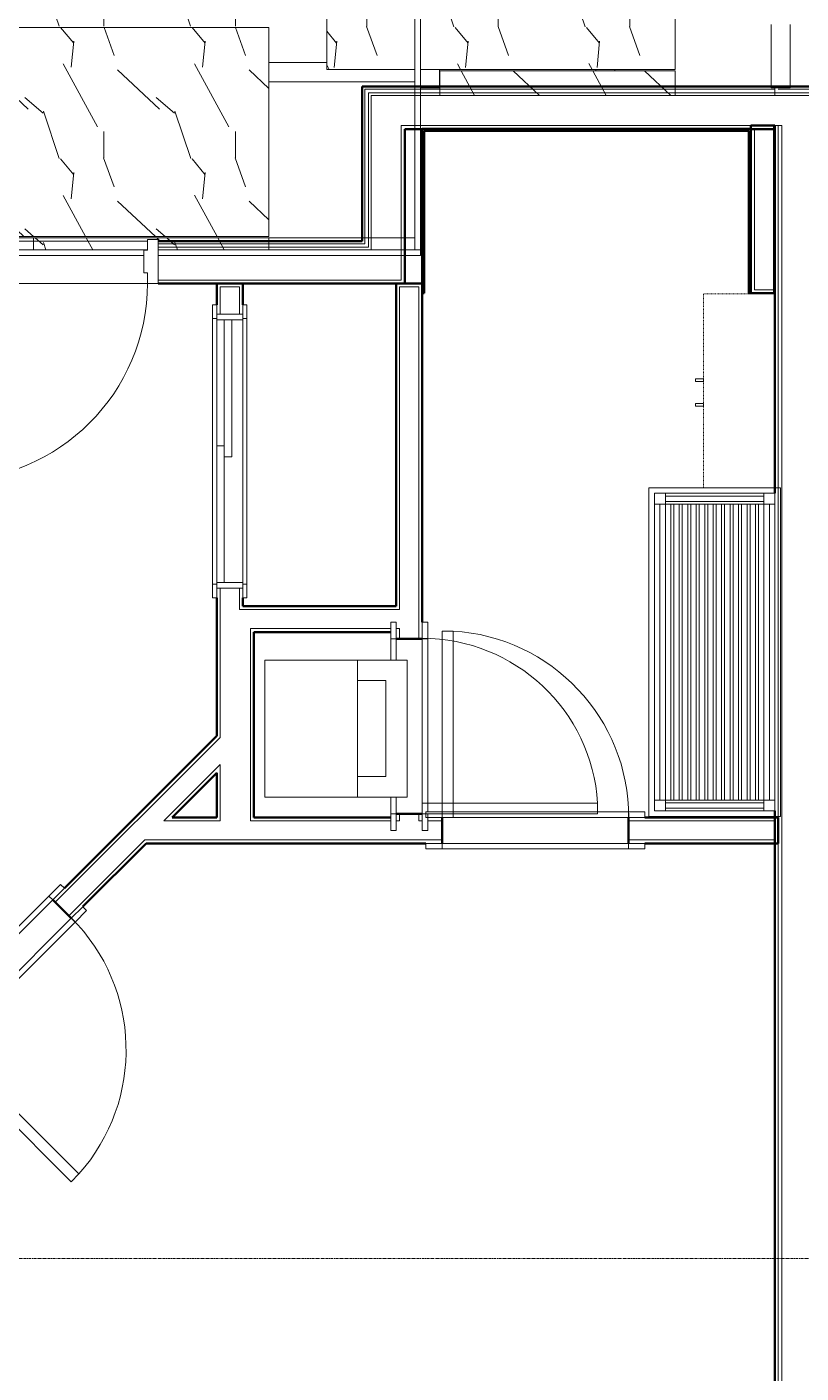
# Model space of a CAD drawing. Header units: inches. Extents: x -4218 to -1830, y 9767 to 12426.
# Drawn here: x -3479.5 to -3338.2, y 10146.3 to 10392 of the extents above; entities that cross this region are included whole.
import ezdxf

# ---------------------------------------------------------------- set-up
doc = ezdxf.new("R2010")
doc.units = ezdxf.units.IN
doc.header["$MEASUREMENT"] = 0
doc.linetypes.add('Dash', pattern=[0.25, 0.125, -0.125])
doc.linetypes.add('Grid Line 1_2_', pattern=[0.875, 0.5, -0.125, 0.125, -0.125])
for name, color, linetype, lineweight in [('0-1', 7, 'Continuous', 5), ('0-2', 10, 'Continuous', 9), ('A-CLNG-1', 252, 'Continuous', 9), ('A-CLNG-2', 10, 'Continuous', 9), ('A-CLNG-PATT-1', 9, 'Continuous', 13), ('A-DETL-MBND', 5, 'Continuous', 9), ('A-DOOR-1', 10, 'Continuous', 9), ('A-DOOR-2', 50, 'Continuous', 20), ('A-DOOR-FRAM-1', 10, 'Continuous', 9), ('A-DOOR-FRAM-3', 50, 'Continuous', 20), ('A-ROOF-1', 132, 'Continuous', 9), ('A-WALL-1', 7, 'Continuous', 50), ('A-WALL-2', 250, 'Continuous', 13), ('A-WALL-3', 10, 'Continuous', 9), ('A-WALL-4', 252, 'Continuous', 9), ('A-WALL-5', 253, 'Continuous', 9), ('I-WALL-1', 7, 'Continuous', 50), ('I-WALL-2', 10, 'Continuous', 9), ('I-WALL-3', 252, 'Continuous', 9), ('I-WALL-4', 253, 'Continuous', 9), ('P-SANR-FIXT-1', 10, 'Continuous', 9), ('Q-CASE-2', 252, 'Continuous', 9), ('Q-CASE-3', 10, 'Continuous', 9), ('Q-CASE-4', 252, 'Dash', 9), ('Q-CASE-8', 10, 'Dash', 9), ('S-BEAM', 12, 'Continuous', 9), ('S-GRID-1', 1, 'Grid Line 1_2_', 9)]:
    doc.layers.add(name, color=color, linetype=linetype, lineweight=lineweight)
pattern_1 = [(108.435, (6.24, 0), (-23.9995167, 47.999875), [9.107, -66.787]), (139.399, (3.36, 8.64), (-144.0005735, 119.9994401), [4.425, -216.844]), (136.848, (24, 11.52), (-360.00235884, 335.99803914), [10.527, -515.834]), (109.983, (16.32, 18.72), (-71.99926767, 192.0004429), [5.618, -275.295]), (90, (14.4, 0), (-24, 24), [4.8, -19.2]), (118.443, (14.4, 4.8), (168.00080613, -311.999948405), [13.101, -641.971]), (84.289, (8.16, 16.32), (-24.00143285, -215.9997167), [4.824, -236.373]), (129.806, (8.64, 21.12), (96.0006462, -119.9991583), [3.749, -183.697])]

# ---------------------------------------------------------------- blocks, each defined once
blk = doc.blocks.new('Stacked Washer and Dryer - 26_x25_ - Private-1352637-BACKGROUND - RCP - 3RD FLOOR')
at = {"layer": 'P-SANR-FIXT-1'}
for p, q in [((26, 12.5), (0, 12.5)), ((0, -12.5), (0, 12.5)), ((16.90625, 12.5), (16.90625, -12.5)), ((26, 12.5), (26, -12.5)), ((16.90625, 8.75), (22.09375, 8.75)), ((22.09375, 8.75), (22.09375, -8.75)), ((22.09375, -8.75), (16.90625, -8.75)), ((0, -12.5), (26, -12.5))]:
    blk.add_line(p, q, dxfattribs=at)
blk = doc.blocks.new('SWING - SINGLE - FLUSH - 2-10 x 6-8 - PRIVACY-3199407-BACKGROUND - RCP - 3RD FLOOR')
at = {"layer": 'A-DOOR-1'}
blk.add_arc((17, 2.37), 34.07, 93.3657, 180, dxfattribs=at)
at = {"layer": 'A-DOOR-2'}
for p, q in [((15, 2.37), (15, 36.38)), ((17, 36.38), (15, 36.38)), ((17, 2.37), (17, 36.38)), ((17, 2.37), (15, 2.37))]:
    blk.add_line(p, q, dxfattribs=at)
at = {"layer": 'A-DOOR-FRAM-1'}
for p, q in [((-17, 3.37), (-20, 3.37)), ((-20, 2.37), (-20, 3.37)), ((17, 3.37), (-17, 3.37)), ((-17, 2.37), (-17, 3.37)), ((20, 3.37), (17, 3.37)), ((17, 2.37), (17, 3.37)), ((20, 2.37), (20, 3.37)), ((-20, 2.37), (-17, 2.37)), ((-17, 2.37), (17, 2.37)), ((17, 2.37), (20, 2.37)), ((-17, -2.38), (-20, -2.38)), ((-20, -2.38), (-20, -3.38)), ((17, -2.38), (-17, -2.38)), ((-17, -2.38), (-17, -3.38)), ((20, -2.38), (17, -2.38)), ((17, -2.38), (17, -3.38)), ((20, -2.38), (20, -3.38)), ((-20, -3.38), (-17, -3.38)), ((-17, -3.38), (17, -3.38)), ((17, -3.38), (20, -3.38))]:
    blk.add_line(p, q, dxfattribs=at)
blk = doc.blocks.new('SLIDING - FLUSH - 4-0 x 6-8-3203584-BACKGROUND - RCP - 3RD FLOOR')
at = {"layer": 'A-DOOR-1'}
for p, q in [((-26.75, 2.25), (-26.75, 3)), ((-24.25, 3), (-26.75, 3)), ((24.25, 3), (-24.25, 3)), ((-24.25, 3), (-24.25, 2.25)), ((24.25, 2.25), (24.25, 3)), ((24.25, 3), (26.75, 3)), ((26.75, 3), (26.75, 2.25)), ((-26.75, 2.25), (-24.25, 2.25)), ((1, 2.25), (-24, 2.25)), ((-24, 2.25), (-24, 0.88)), ((-24, 0.88), (1, 0.88)), ((24, 0.88), (-1, 0.88)), ((-1, 0.88), (-1, -0.5)), ((1, 2.25), (1, 0.88)), ((24, 0.88), (24, -0.5)), ((26.75, 2.25), (24.25, 2.25)), ((-1, -0.5), (24, -0.5)), ((-26.75, -3.25), (-26.75, -2.5)), ((-24.25, -2.5), (-26.75, -2.5)), ((-26.75, -3.25), (-24.25, -3.25)), ((-24.25, -2.5), (-24.25, -3.25)), ((-24.25, -3.25), (24.25, -3.25)), ((24.25, -2.5), (26.75, -2.5)), ((24.25, -3.25), (24.25, -2.5)), ((26.75, -3.25), (24.25, -3.25)), ((26.75, -2.5), (26.75, -3.25))]:
    blk.add_line(p, q, dxfattribs=at)
at = {"layer": 'A-DOOR-FRAM-1'}
for p, q in [((-24, 2.25), (-25, 2.25)), ((-25, -2.5), (-25, 2.25)), ((-24, 2.25), (-24, -2.5)), ((24, 2.25), (1, 2.25)), ((24, -2.5), (24, 2.25)), ((24, 2.25), (25, 2.25)), ((25, 2.25), (25, -2.5)), ((-25, -2.5), (-24, -2.5)), ((-24, -2.5), (24, -2.5)), ((25, -2.5), (24, -2.5))]:
    blk.add_line(p, q, dxfattribs=at)
blk = doc.blocks.new('SWING - SINGLE - FLUSH - 2-10 x 6-8 - PRIVACY-3199405-BACKGROUND - RCP - 3RD FLOOR')
at = {"layer": 'A-DOOR-1'}
blk.add_arc((17, -2.38), 34.07, 180, 266.6343, dxfattribs=at)
at = {"layer": 'A-DOOR-2'}
for p, q in [((15, -2.38), (15, -36.38)), ((17, -2.38), (15, -2.38)), ((17, -2.38), (17, -36.38)), ((17, -36.38), (15, -36.38))]:
    blk.add_line(p, q, dxfattribs=at)
at = {"layer": 'A-DOOR-FRAM-1'}
for p, q in [((-17, 3.37), (-20, 3.37)), ((-20, 3.37), (-20, 2.37)), ((-17, 3.37), (-17, 2.37)), ((17, 3.37), (-17, 3.37)), ((20, 3.37), (17, 3.37)), ((17, 3.37), (17, 2.37)), ((20, 3.37), (20, 2.37)), ((-20, 2.37), (-17, 2.37)), ((-17, 2.37), (17, 2.37)), ((17, 2.37), (20, 2.37)), ((-17, -2.38), (-20, -2.38)), ((-20, -3.38), (-20, -2.38)), ((-17, -3.38), (-17, -2.38)), ((17, -2.38), (-17, -2.38)), ((20, -2.38), (17, -2.38)), ((17, -3.38), (17, -2.38)), ((20, -3.38), (20, -2.38)), ((-20, -3.38), (-17, -3.38)), ((-17, -3.38), (17, -3.38)), ((17, -3.38), (20, -3.38))]:
    blk.add_line(p, q, dxfattribs=at)
blk = doc.blocks.new('SWING - SINGLE - FLUSH - 2-8 x 6-8 - PASSAGE-V58-BACKGROUND - RCP - 3RD FLOOR')
at = {"layer": 'A-DOOR-1'}
blk.add_arc((16, 2.37), 32.07, 93.5759, 180, dxfattribs=at)
at = {"layer": 'A-DOOR-2'}
for p, q in [((14, 2.37), (14, 34.38)), ((16, 34.38), (14, 34.38)), ((16, 2.37), (16, 34.38)), ((16, 2.37), (14, 2.37))]:
    blk.add_line(p, q, dxfattribs=at)
at = {"layer": 'A-DOOR-FRAM-1'}
for p, q in [((-16, 3.37), (-19, 3.37)), ((-19, 2.37), (-19, 3.37)), ((15.63, 3.37), (-16, 3.37)), ((-16, 2.37), (-16, 3.37)), ((19, 3.37), (16, 3.37)), ((16, 2.37), (16, 3.37)), ((19, 2.37), (19, 3.37)), ((-19, 2.37), (-16, 2.37)), ((-16, 2.37), (16, 2.37)), ((16, 2.37), (19, 2.37)), ((-16, -2.38), (-19, -2.38)), ((-19, -2.38), (-19, -3.38)), ((-12.08, -2.38), (-16, -2.38)), ((-16, -2.38), (-16, -3.38)), ((16, -2.38), (12.92, -2.38)), ((19, -2.38), (16, -2.38)), ((16, -2.38), (16, -3.38)), ((19, -2.38), (19, -3.38)), ((-19, -3.38), (-16, -3.38)), ((-16, -3.38), (-12.08, -3.38)), ((12.92, -3.38), (16, -3.38)), ((16, -3.38), (19, -3.38))]:
    blk.add_line(p, q, dxfattribs=at)
blk = doc.blocks.new('Bath Vanity - Bath Vanity 60_-2708009-BACKGROUND - RCP - 3RD FLOOR')
at = {"layer": 'Q-CASE-2'}
for p, q in [((-29.26, -1), (-29.26, 0)), ((-29.26, 0), (30.74, 0)), ((30.74, 0), (30.74, -1))]:
    blk.add_line(p, q, dxfattribs=at)
at = {"layer": 'Q-CASE-3'}
for p, q in [((-29.26, -24), (-29.26, -1)), ((-28.26, -3), (-28.26, -1)), ((-28.26, -1), (-26.26, -1)), ((27.74, -1), (-26.26, -1)), ((-26.26, -1), (-26.26, -3)), ((27.74, -2), (-26.26, -2)), ((27.74, -3), (27.74, -1)), ((27.74, -1), (29.74, -1)), ((29.74, -1), (29.74, -3)), ((30.74, -1), (30.74, -24)), ((-28.26, -3), (-28.26, -21)), ((-26.26, -3), (-28.26, -3)), ((-27.76, -3), (-27.76, -21)), ((-26.76, -3), (-26.76, -21)), ((27.74, -3), (-26.26, -3)), ((-26.26, -3), (-26.26, -21)), ((-26.26, -4), (27.74, -4)), ((27.74, -4.55), (-26.26, -4.55)), ((27.74, -3), (27.74, -21)), ((29.74, -3), (27.74, -3)), ((28.24, -3), (28.24, -21)), ((29.24, -3), (29.24, -21)), ((29.74, -3), (29.74, -21)), ((-26.26, -5.55), (27.74, -5.55)), ((27.74, -6.09), (-26.26, -6.09)), ((-26.26, -7.09), (27.74, -7.09)), ((27.74, -7.64), (-26.26, -7.64)), ((-26.26, -8.64), (27.74, -8.64)), ((27.74, -9.18), (-26.26, -9.18)), ((-26.26, -10.18), (27.74, -10.18)), ((27.74, -10.73), (-26.26, -10.73)), ((-26.26, -11.73), (27.74, -11.73)), ((27.74, -12.27), (-26.26, -12.27)), ((-26.26, -13.27), (27.74, -13.27)), ((27.74, -13.82), (-26.26, -13.82)), ((-26.26, -14.82), (27.74, -14.82)), ((27.74, -15.36), (-26.26, -15.36)), ((-26.26, -16.36), (27.74, -16.36)), ((27.74, -16.91), (-26.26, -16.91)), ((-26.26, -17.91), (27.74, -17.91)), ((27.74, -18.45), (-26.26, -18.45)), ((-26.26, -19.45), (27.74, -19.45)), ((-28.26, -23), (-28.26, -21)), ((-28.26, -21), (-26.26, -21)), ((27.74, -20), (-26.26, -20)), ((-26.26, -21), (27.74, -21)), ((-26.26, -21), (-26.26, -23)), ((27.74, -22), (-26.26, -22)), ((27.74, -23), (27.74, -21)), ((27.74, -21), (29.74, -21)), ((29.74, -21), (29.74, -23)), ((30.74, -24), (-29.26, -24)), ((-26.26, -23), (-28.26, -23)), ((27.74, -23), (-26.26, -23)), ((29.74, -23), (27.74, -23))]:
    blk.add_line(p, q, dxfattribs=at)
blk = doc.blocks.new('300 Series Wall Hung Cabinet_326 - 36_-V54-BACKGROUND - RCP - 3RD FLOOR')
at = {"layer": 'Q-CASE-3'}
for p, q in [((-2.01, -13.19), (-2.5, -13.19)), ((-2.5, -13.19), (-2.5, -14.69)), ((-2.5, -14.69), (-2.01, -14.69)), ((-2.01, -14.69), (-2.01, -13.19)), ((2.49, -13.19), (2, -13.19)), ((2, -13.19), (2, -14.69)), ((2, -14.69), (2.49, -14.69)), ((2.49, -14.69), (2.49, -13.19))]:
    blk.add_line(p, q, dxfattribs=at)
at = {"layer": 'Q-CASE-4'}
blk.add_line((17.37, -0.19), (-18, -0.19), dxfattribs=at)
at = {"layer": 'Q-CASE-8'}
for p, q in [((-18, -0.19), (-18, -13.19)), ((-18, -13.19), (17.37, -13.19))]:
    blk.add_line(p, q, dxfattribs=at)
blk = doc.blocks.new('CTR - 1st Phase - Unit Layouts_rvt-1-BACKGROUND - RCP - 3RD FLOOR')
at = {"layer": 'A-WALL-1'}
for p, q in [((-3407.35, 10373.07), (-3407.35, 10373.45)), ((-3407.35, 10373.45), (-3347.35, 10373.45)), ((-3347.35, 10343.41), (-3347.35, 10374.04)), ((-3347.35, 10374.04), (-3346.72, 10374.04)), ((-3347.35, 10373.45), (-3347.35, 10373.07)), ((-3346.72, 10374.04), (-3343.22, 10374.04)), ((-3343.22, 10374.04), (-3342.97, 10374.04)), ((-3342.97, 10374.04), (-3342.97, 10343.41)), ((-3407.35, 10343.45), (-3407.35, 10373.07)), ((-3347.72, 10373.07), (-3406.97, 10373.07)), ((-3406.97, 10373.07), (-3406.97, 10343.45)), ((-3347.72, 10343.45), (-3347.72, 10373.07)), ((-3347.35, 10373.07), (-3347.35, 10343.45)), ((-3444.85, 10341.34), (-3444.85, 10345.21)), ((-3444.85, 10345.21), (-3444.22, 10345.21)), ((-3444.22, 10345.21), (-3440.72, 10345.21)), ((-3440.72, 10345.21), (-3440.1, 10345.21)), ((-3440.1, 10345.21), (-3440.1, 10341.34)), ((-3412.1, 10286.32), (-3412.1, 10345.21)), ((-3412.1, 10345.21), (-3411.47, 10345.21)), ((-3411.47, 10345.21), (-3407.97, 10345.21)), ((-3407.97, 10345.21), (-3407.35, 10345.21)), ((-3407.35, 10345.21), (-3407.35, 10283.36)), ((-3406.97, 10343.45), (-3407.35, 10343.45)), ((-3347.35, 10343.45), (-3347.72, 10343.45)), ((-3346.72, 10343.41), (-3347.35, 10343.41)), ((-3343.22, 10343.41), (-3346.72, 10343.41)), ((-3342.97, 10343.41), (-3343.22, 10343.41)), ((-3444.85, 10286.32), (-3444.85, 10287.84)), ((-3440.1, 10287.84), (-3440.1, 10286.32)), ((-3444.85, 10262.61), (-3444.85, 10286.32)), ((-3440.1, 10286.32), (-3438.1, 10286.32)), ((-3438.1, 10286.32), (-3412.1, 10286.32)), ((-3413.1, 10281.57), (-3438.1, 10281.57)), ((-3438.1, 10281.57), (-3438.1, 10247.74)), ((-3407.35, 10280.36), (-3412.1, 10280.36)), ((-3472.66, 10234.8), (-3444.85, 10262.61)), ((-3444.85, 10255.89), (-3453, 10247.74)), ((-3444.85, 10247.74), (-3444.85, 10255.89)), ((-3412.1, 10248.36), (-3407.35, 10248.36)), ((-3453, 10247.74), (-3444.85, 10247.74)), ((-3438.1, 10247.74), (-3413.1, 10247.74)), ((-3403.72, 10247.74), (-3403.72, 10242.99)), ((-3369.72, 10242.99), (-3369.72, 10247.74)), ((-3366.72, 10247.74), (-3342.35, 10247.74)), ((-3342.35, 10247.74), (-3342.35, 10247.11)), ((-3342.35, 10247.11), (-3342.35, 10243.61)), ((-3342.35, 10243.61), (-3342.35, 10242.99)), ((-3457.75, 10242.99), (-3469.31, 10231.44)), ((-3406.72, 10242.99), (-3457.75, 10242.99)), ((-3342.35, 10242.99), (-3366.72, 10242.99)), ((-3471.43, 10229.32), (-3474.79, 10232.68))]:
    blk.add_line(p, q, dxfattribs=at)
at = {"layer": 'A-WALL-2'}
for p, q in [((-3346.72, 10373.41), (-3343.22, 10373.41)), ((-3346.72, 10344.04), (-3346.72, 10373.41)), ((-3343.22, 10373.41), (-3343.22, 10374.04)), ((-3343.22, 10373.41), (-3343.22, 10374.04)), ((-3343.22, 10344.04), (-3343.22, 10373.41)), ((-3444.22, 10344.59), (-3440.72, 10344.59)), ((-3444.22, 10339.59), (-3444.22, 10344.59)), ((-3440.72, 10339.59), (-3440.72, 10344.59)), ((-3411.47, 10344.59), (-3407.97, 10344.59)), ((-3411.47, 10285.7), (-3411.47, 10344.59)), ((-3407.97, 10280.36), (-3407.97, 10344.59)), ((-3343.22, 10344.04), (-3346.72, 10344.04)), ((-3343.22, 10343.41), (-3343.22, 10344.04)), ((-3343.22, 10343.41), (-3343.22, 10344.04)), ((-3444.22, 10286.32), (-3444.22, 10289.59)), ((-3440.72, 10286.32), (-3440.72, 10289.59)), ((-3444.22, 10286.32), (-3444.22, 10285.7)), ((-3444.22, 10285.7), (-3444.22, 10262.35)), ((-3440.72, 10286.32), (-3440.72, 10285.7)), ((-3438.72, 10285.7), (-3440.72, 10285.7)), ((-3438.1, 10285.7), (-3438.72, 10285.7)), ((-3412.1, 10285.7), (-3438.1, 10285.7)), ((-3411.47, 10285.7), (-3412.1, 10285.7)), ((-3438.1, 10282.2), (-3438.72, 10282.2)), ((-3438.72, 10282.2), (-3438.72, 10247.74)), ((-3413.1, 10282.2), (-3438.1, 10282.2)), ((-3411.47, 10282.2), (-3412.1, 10282.2)), ((-3411.47, 10280.36), (-3411.47, 10282.2)), ((-3474.34, 10232.23), (-3444.85, 10261.73)), ((-3444.85, 10261.73), (-3444.22, 10262.35)), ((-3454.51, 10247.11), (-3444.85, 10256.78)), ((-3444.85, 10256.78), (-3444.22, 10257.4)), ((-3444.22, 10257.4), (-3444.22, 10247.74)), ((-3411.47, 10247.74), (-3411.47, 10248.36)), ((-3407.97, 10247.74), (-3407.97, 10248.36)), ((-3453.63, 10247.11), (-3454.51, 10247.11)), ((-3444.22, 10247.11), (-3453.63, 10247.11)), ((-3444.22, 10247.74), (-3444.22, 10247.11)), ((-3438.72, 10247.74), (-3438.72, 10247.11)), ((-3413.1, 10247.11), (-3438.72, 10247.11)), ((-3411.47, 10247.11), (-3412.1, 10247.11)), ((-3411.47, 10247.74), (-3411.47, 10247.11)), ((-3407.97, 10247.74), (-3407.97, 10247.11)), ((-3407.35, 10247.11), (-3407.97, 10247.11)), ((-3403.72, 10247.11), (-3406.35, 10247.11)), ((-3342.97, 10247.11), (-3369.72, 10247.11)), ((-3342.97, 10247.11), (-3342.97, 10243.61)), ((-3471.87, 10229.76), (-3458.01, 10243.61)), ((-3457.13, 10243.61), (-3458.01, 10243.61)), ((-3403.72, 10243.61), (-3457.13, 10243.61)), ((-3342.97, 10243.61), (-3369.72, 10243.61))]:
    blk.add_line(p, q, dxfattribs=at)
at = {"layer": 'A-WALL-3'}
for p, q in [((-3412.1, 10280.36), (-3412.1, 10276.45)), ((-3407.35, 10248.36), (-3407.35, 10280.36)), ((-3412.1, 10251.45), (-3412.1, 10248.36)), ((-3369.72, 10247.74), (-3403.72, 10247.74)), ((-3403.72, 10242.99), (-3369.72, 10242.99)), ((-3474.79, 10232.68), (-3498.83, 10208.63)), ((-3495.47, 10205.27), (-3471.43, 10229.32))]:
    blk.add_line(p, q, dxfattribs=at)
at = {"layer": 'A-WALL-4'}
for p, q in [((-3412.1, 10280.36), (-3407.35, 10280.36)), ((-3412.1, 10248.36), (-3407.35, 10248.36)), ((-3403.72, 10247.74), (-3403.72, 10242.99)), ((-3369.72, 10247.74), (-3369.72, 10242.99)), ((-3474.79, 10232.68), (-3471.43, 10229.32))]:
    blk.add_line(p, q, dxfattribs=at)
at = {"layer": 'A-WALL-5'}
for p, q in [((-3440.1, 10339.59), (-3444.85, 10339.59)), ((-3440.1, 10289.59), (-3444.85, 10289.59))]:
    blk.add_line(p, q, dxfattribs=at)
at = {"layer": '0-2'}
for name, p, rotation in [('300 Series Wall Hung Cabinet_326 - 36_-V54-BACKGROUND - RCP - 3RD FLOOR', (-3342.79, 10325.29), 269.9999999999702), ('SLIDING - FLUSH - 4-0 x 6-8-3203584-BACKGROUND - RCP - 3RD FLOOR', (-3442.6, 10314.59), 89.99999999999157), ('Bath Vanity - Bath Vanity 60_-2708009-BACKGROUND - RCP - 3RD FLOOR', (-3341.97, 10278.65), 269.9999999998242), ('SWING - SINGLE - FLUSH - 2-10 x 6-8 - PRIVACY-3199407-BACKGROUND - RCP - 3RD FLOOR', (-3516.72, 10290.2), 224.9999999999979), ('SWING - SINGLE - FLUSH - 2-8 x 6-8 - PASSAGE-V58-BACKGROUND - RCP - 3RD FLOOR', (-3409.72, 10264.36), 269.9999999999947), ('SWING - SINGLE - FLUSH - 2-10 x 6-8 - PRIVACY-3199405-BACKGROUND - RCP - 3RD FLOOR', (-3386.72, 10245.36), 180), ('SWING - SINGLE - FLUSH - 2-10 x 6-8 - PRIVACY-3199407-BACKGROUND - RCP - 3RD FLOOR', (-3485.13, 10218.97), 225.0000000000005)]:
    blk.add_blockref(name, p, dxfattribs=dict(at, rotation=rotation))
blk.add_blockref('Stacked Washer and Dryer - 26_x25_ - Private-1352637-BACKGROUND - RCP - 3RD FLOOR', (-3436.1, 10263.95), dxfattribs=at)
blk = doc.blocks.new('HOLLOW METAL - UNIT DOOR-2191978-BACKGROUND - RCP - 3RD FLOOR')
at = {"layer": 'A-DOOR-1'}
blk.add_arc((18, 4.125), 36, 90, 180, dxfattribs=at)
at = {"layer": 'A-DOOR-2'}
for p, q in [((18, 40.125), (16.25, 40.125)), ((16.25, 40.125), (16.25, 4.125)), ((18, 4.125), (18, 40.125)), ((16.25, 4.125), (18, 4.125))]:
    blk.add_line(p, q, dxfattribs=at)
at = {"layer": 'A-DOOR-FRAM-3'}
for p, q in [((-18, 4.125), (-20, 4.125)), ((-20, 4.125), (-20, -3.875)), ((-18, 2.1875), (-18, 4.125)), ((18, 4.125), (18, 2.1875)), ((20, 4.125), (18, 4.125)), ((20, -3.875), (20, 4.125)), ((-17.375, 2.1875), (-18, 2.1875)), ((-17.375, -1.9375), (-17.375, 2.1875)), ((18, 2.1875), (17.375, 2.1875)), ((17.375, 2.1875), (17.375, -1.9375)), ((-18, -3.875), (-18, -1.9375)), ((-18, -1.9375), (-17.375, -1.9375)), ((17.375, -1.9375), (18, -1.9375)), ((18, -1.9375), (18, -3.875)), ((-20, -3.875), (-18, -3.875)), ((18, -3.875), (20, -3.875))]:
    blk.add_line(p, q, dxfattribs=at)
blk = doc.blocks.new('CTR - 1st Phase - Common Walls_rvt-1-BACKGROUND - RCP - 3RD FLOOR')
at = {"layer": 'A-CLNG-PATT-1'}
h = blk.add_hatch(dxfattribs=at)
h.set_pattern_fill('FP_3', color=256, style=0, pattern_type=2)
h.set_pattern_definition(pattern_1)
h.paths.add_polyline_path([(-3361.18, 10379.54), (-3361.18, 10384.02), (-3404.15, 10384.02), (-3404.15, 10379.54), (-3368.12, 10379.54)], flags=0)
h.paths.add_polyline_path([(-3361.18, 10384.27), (-3361.18, 10422.42), (-3407.67, 10422.42), (-3407.67, 10384.27), (-3368.12, 10384.27)], flags=0)
h.paths.add_polyline_path([(-3408.67, 10384.27), (-3408.67, 10422.42), (-3424.79, 10422.42), (-3424.79, 10384.27), (-3418.4, 10384.27)], flags=0)
h.paths.add_polyline_path([(-3361.18, 10422.67), (-3361.18, 10441.62), (-3407.67, 10441.62), (-3407.67, 10422.67), (-3368.12, 10422.67)], flags=0)
h.paths.add_polyline_path([(-3408.67, 10422.67), (-3408.67, 10441.62), (-3424.79, 10441.62), (-3424.79, 10422.67)], flags=0)
h = blk.add_hatch(dxfattribs=at)
h.set_pattern_fill('FP_2', color=256, style=0, pattern_type=2)
h.set_pattern_definition(pattern_1)
h.paths.add_polyline_path([(-3457.52, 10351.34), (-3457.52, 10353.21), (-3455.52, 10353.21), (-3455.52, 10351.34), (-3435.32, 10351.34), (-3435.32, 10353.52), (-3478.3, 10353.52), (-3478.3, 10351.34), (-3468.67, 10351.34)], flags=0)
h.paths.add_polyline_path([(-3435.32, 10353.77), (-3435.32, 10391.92), (-3498.93, 10391.92), (-3498.93, 10356.09), (-3497.3, 10356.09), (-3497.3, 10354.09), (-3498.93, 10354.09), (-3498.93, 10353.77), (-3468.67, 10353.77)], flags=0)
h.paths.add_polyline_path([(-3435.32, 10392.17), (-3435.32, 10411.12), (-3498.93, 10411.12), (-3498.93, 10394.09), (-3497.3, 10394.09), (-3497.3, 10392.17), (-3451.91, 10392.17)], flags=0)
at = {"layer": 'A-CLNG-1'}
for p, q in [((-3404.15, 10379.54), (-3404.15, 10381.16)), ((-3361.18, 10381.16), (-3361.18, 10379.54)), ((-3478.3, 10351.34), (-3478.3, 10352.96)), ((-3435.32, 10352.96), (-3435.32, 10351.34))]:
    blk.add_line(p, q, dxfattribs=at)
at = {"layer": 'A-CLNG-2'}
for p, q in [((-3424.79, 10384.27), (-3424.79, 10422.42)), ((-3361.18, 10422.42), (-3361.18, 10384.27)), ((-3497.55, 10391.92), (-3435.32, 10391.92)), ((-3435.32, 10391.92), (-3435.32, 10353.77)), ((-3408.67, 10384.27), (-3424.79, 10384.27)), ((-3361.18, 10384.27), (-3407.67, 10384.27)), ((-3404.15, 10381.16), (-3404.15, 10384.02)), ((-3404.15, 10384.02), (-3361.18, 10384.02)), ((-3361.18, 10384.02), (-3361.18, 10381.16)), ((-3435.32, 10353.77), (-3497.55, 10353.77)), ((-3478.3, 10352.96), (-3478.3, 10353.52)), ((-3478.3, 10353.52), (-3435.32, 10353.52)), ((-3435.32, 10353.52), (-3435.32, 10352.96))]:
    blk.add_line(p, q, dxfattribs=at)
at = {"layer": 'A-WALL-2'}
for p, q in [((-3417.8, 10380.66), (-3342.97, 10380.66)), ((-3417.8, 10380.66), (-3417.8, 10380.04)), ((-3417.8, 10380.04), (-3417.8, 10373.41)), ((-3417.17, 10380.04), (-3342.97, 10380.04)), ((-3417.17, 10380.04), (-3417.17, 10379.54)), ((-3417.17, 10379.54), (-3417.17, 10373.41)), ((-3416.67, 10379.54), (-3342.97, 10379.54)), ((-3416.67, 10379.54), (-3416.67, 10374.04)), ((-3342.35, 10380.04), (-3342.97, 10380.04)), ((-3341.72, 10379.54), (-3342.97, 10379.54)), ((-3341.72, 10380.66), (-3342.35, 10380.66)), ((-3341.72, 10380.04), (-3342.35, 10380.04)), ((-3341.72, 10380.04), (-3342.35, 10380.04)), ((-3208.5, 10380.66), (-3341.72, 10380.66)), ((-3208.5, 10380.04), (-3341.72, 10380.04)), ((-3208.5, 10379.54), (-3341.72, 10379.54)), ((-3417.8, 10373.41), (-3417.8, 10352.46)), ((-3417.17, 10373.41), (-3417.17, 10351.84)), ((-3416.67, 10374.04), (-3416.67, 10373.41)), ((-3416.67, 10373.41), (-3416.67, 10351.34)), ((-3411.17, 10374.04), (-3342.97, 10374.04)), ((-3411.17, 10374.04), (-3411.17, 10373.41)), ((-3411.17, 10373.41), (-3411.17, 10345.84)), ((-3342.35, 10374.04), (-3342.97, 10374.04)), ((-3342.35, 10374.04), (-3342.35, 10373.41)), ((-3341.72, 10374.04), (-3342.35, 10374.04)), ((-3342.35, 9988.44), (-3342.35, 10373.41)), ((-3341.72, 10374.04), (-3341.72, 10373.41)), ((-3341.72, 9988.44), (-3341.72, 10373.41)), ((-3455.52, 10352.46), (-3418.3, 10352.46)), ((-3455.52, 10351.84), (-3418.3, 10351.84)), ((-3455.52, 10351.34), (-3418.3, 10351.34)), ((-3418.3, 10352.46), (-3417.8, 10352.46)), ((-3418.3, 10351.84), (-3417.8, 10351.84)), ((-3418.3, 10351.34), (-3417.17, 10351.34)), ((-3417.8, 10351.84), (-3417.17, 10351.84)), ((-3417.17, 10351.34), (-3416.67, 10351.34)), ((-3455.52, 10345.84), (-3418.3, 10345.84)), ((-3418.3, 10345.84), (-3416.67, 10345.84)), ((-3416.67, 10345.84), (-3411.17, 10345.84))]:
    blk.add_line(p, q, dxfattribs=at)
at = {"layer": 'I-WALL-1'}
for p, q in [((-3418.3, 10380.66), (-3418.3, 10381.16)), ((-3418.3, 10381.16), (-3342.97, 10381.16)), ((-3342.97, 10381.16), (-3208.5, 10381.16)), ((-3418.3, 10373.41), (-3418.3, 10380.66)), ((-3418.3, 10352.96), (-3418.3, 10373.41)), ((-3342.97, 10373.41), (-3410.55, 10373.41)), ((-3410.55, 10373.41), (-3410.55, 10345.21)), ((-3342.97, 10306.91), (-3342.97, 10373.41)), ((-3455.52, 10352.96), (-3418.3, 10352.96)), ((-3418.3, 10345.21), (-3455.52, 10345.21)), ((-3411.17, 10345.21), (-3418.3, 10345.21)), ((-3410.55, 10345.21), (-3411.17, 10345.21)), ((-3342.97, 9988.44), (-3342.97, 10248.91))]:
    blk.add_line(p, q, dxfattribs=at)
at = {"layer": 'I-WALL-2'}
for p, q in [((-3457.52, 10352.96), (-3493.52, 10352.96)), ((-3491.77, 10345.21), (-3457.52, 10345.21))]:
    blk.add_line(p, q, dxfattribs=at)
at = {"layer": 'I-WALL-3'}
for p, q in [((-3418.3, 10381.16), (-3418.3, 10373.41)), ((-3418.3, 10381.16), (-3408.67, 10381.16)), ((-3407.67, 10381.16), (-3404.15, 10381.16)), ((-3361.18, 10381.16), (-3342.97, 10381.16)), ((-3342.97, 10381.16), (-3208.5, 10381.16)), ((-3418.3, 10352.96), (-3418.3, 10373.41)), ((-3408.67, 10373.41), (-3410.55, 10373.41)), ((-3410.55, 10373.41), (-3410.55, 10351.34)), ((-3493.52, 10352.96), (-3478.3, 10352.96)), ((-3435.32, 10352.96), (-3418.3, 10352.96))]:
    blk.add_line(p, q, dxfattribs=at)
at = {"layer": 'I-WALL-4'}
for p, q in [((-3342.97, 10379.54), (-3342.97, 10381.16)), ((-3342.97, 10381.16), (-3342.97, 10379.54)), ((-3455.52, 10352.96), (-3455.52, 10345.21))]:
    blk.add_line(p, q, dxfattribs=at)
at = {"layer": '0-2', "rotation": 180}
blk.add_blockref('HOLLOW METAL - UNIT DOOR-2191978-BACKGROUND - RCP - 3RD FLOOR', (-3475.52, 10349.34), dxfattribs=at)
blk = doc.blocks.new('Dimension Lumber - LVL - 3_5X5_5-V155-BACKGROUND - RCP - 3RD FLOOR')
at = {"layer": 'A-DETL-MBND'}
for p, q in [((-3498.93, 10385.54), (-3499.17, 10385.54)), ((-3424.79, 10385.54), (-3435.32, 10385.54)), ((-3498.93, 10382.04), (-3499.17, 10382.04)), ((-3408.67, 10382.04), (-3435.32, 10382.04))]:
    blk.add_line(p, q, dxfattribs=at)
blk = doc.blocks.new('Dimension Lumber - LVL - 3_5X5_5-2690758-BACKGROUND - RCP - 3RD FLOOR')
at = {"layer": 'A-DETL-MBND'}
for p, q in [((-3404.17, 10450.54), (-3407.67, 10450.54)), ((-3404.17, 10450.41), (-3404.17, 10450.54)), ((-3404.17, 10441.62), (-3404.17, 10450.41)), ((-3404.17, 10422.42), (-3404.17, 10422.67)), ((-3404.17, 10381.16), (-3404.17, 10384.27)), ((-3407.67, 10381.03), (-3404.17, 10381.03)), ((-3404.17, 10380.91), (-3407.67, 10380.91)), ((-3404.17, 10381.03), (-3404.17, 10381.16)), ((-3404.17, 10381.03), (-3404.17, 10380.91))]:
    blk.add_line(p, q, dxfattribs=at)
blk = doc.blocks.new('Dimension Lumber - LVL - 3_5X5_5-V156-BACKGROUND - RCP - 3RD FLOOR')
at = {"layer": 'A-DETL-MBND'}
for p, q in [((-3372.17, 10450.54), (-3375.67, 10450.54)), ((-3375.67, 10450.41), (-3375.67, 10450.54)), ((-3375.67, 10441.62), (-3375.67, 10450.41)), ((-3372.17, 10450.41), (-3372.17, 10450.54)), ((-3372.17, 10441.62), (-3372.17, 10450.41)), ((-3375.67, 10422.42), (-3375.67, 10422.67)), ((-3372.17, 10422.42), (-3372.17, 10422.67)), ((-3375.67, 10384.02), (-3375.67, 10384.27)), ((-3372.17, 10384.02), (-3372.17, 10384.27))]:
    blk.add_line(p, q, dxfattribs=at)
blk = doc.blocks.new('Dimension Lumber - LVL - 3_5X5_5-V157-BACKGROUND - RCP - 3RD FLOOR')
at = {"layer": 'A-DETL-MBND'}
for p, q in [((-3340.17, 10450.54), (-3343.67, 10450.54)), ((-3343.67, 10450.41), (-3343.67, 10450.54)), ((-3343.67, 10403.25), (-3343.67, 10450.41)), ((-3340.17, 10450.41), (-3340.17, 10450.54)), ((-3340.17, 10403.25), (-3340.17, 10450.41)), ((-3343.67, 10399.01), (-3343.67, 10400.88)), ((-3340.17, 10399.01), (-3340.17, 10400.88)), ((-3343.67, 10394.88), (-3343.67, 10396.64)), ((-3340.17, 10394.88), (-3340.17, 10396.64)), ((-3343.67, 10381.16), (-3343.67, 10392.51)), ((-3340.17, 10381.16), (-3340.17, 10392.51)), ((-3343.67, 10381.03), (-3343.67, 10381.16)), ((-3343.67, 10380.91), (-3343.67, 10381.03)), ((-3343.67, 10381.03), (-3340.17, 10381.03)), ((-3340.17, 10380.91), (-3343.67, 10380.91)), ((-3340.17, 10381.03), (-3340.17, 10381.16)), ((-3340.17, 10381.03), (-3340.17, 10380.91))]:
    blk.add_line(p, q, dxfattribs=at)
blk = doc.blocks.new('Dimension Lumber - LVL - 3_5X5_5-V202-BACKGROUND - RCP - 3RD FLOOR')
at = {"layer": 'A-DETL-MBND'}
for p, q in [((-3497.55, 10353.54), (-3499.17, 10353.54)), ((-3418.3, 10353.54), (-3497.55, 10353.54)), ((-3417.8, 10353.54), (-3418.28, 10353.54)), ((-3417.17, 10353.54), (-3417.77, 10353.54)), ((-3410.55, 10353.54), (-3417.13, 10353.54)), ((-3408.67, 10353.54), (-3410.55, 10353.54))]:
    blk.add_line(p, q, dxfattribs=at)

msp = doc.modelspace()

# ---------------------------------------------------------------- linework, layer by layer
at = {"layer": 'A-ROOF-1'}
for p, q in [((-3407.67, 10373.44), (-3407.67, 10842.51)), ((-3408.67, 10373.43), (-3408.67, 10450.88)), ((-3407.67, 10373.44), (-3407.67, 10379.54)), ((-3407.67, 10379.54), (-3202.37, 10379.54)), ((-3408.67, 10351.34), (-3408.67, 10373.41)), ((-3407.67, 10350.34), (-3407.67, 10373.41)), ((-3493.52, 10351.34), (-3457.52, 10351.34)), ((-3455.52, 10351.34), (-3407.67, 10351.34)), ((-3458.15, 10350.34), (-3492.9, 10350.34)), ((-3407.67, 10350.34), (-3455.52, 10350.34))]:
    msp.add_line(p, q, dxfattribs=at)
at = {"layer": 'S-GRID-1'}
msp.add_line((-1830.2, 10167.19), (-4168.71, 10167.19), dxfattribs=at)

# ---------------------------------------------------------------- block references
at = {"layer": '0-1'}
for name in ['CTR - 1st Phase - Unit Layouts_rvt-1-BACKGROUND - RCP - 3RD FLOOR', 'CTR - 1st Phase - Common Walls_rvt-1-BACKGROUND - RCP - 3RD FLOOR']:
    msp.add_blockref(name, (0, 0), dxfattribs=at)
at = {"layer": 'S-BEAM'}
for name in ['Dimension Lumber - LVL - 3_5X5_5-2690758-BACKGROUND - RCP - 3RD FLOOR', 'Dimension Lumber - LVL - 3_5X5_5-V156-BACKGROUND - RCP - 3RD FLOOR', 'Dimension Lumber - LVL - 3_5X5_5-V157-BACKGROUND - RCP - 3RD FLOOR', 'Dimension Lumber - LVL - 3_5X5_5-V155-BACKGROUND - RCP - 3RD FLOOR', 'Dimension Lumber - LVL - 3_5X5_5-V202-BACKGROUND - RCP - 3RD FLOOR']:
    msp.add_blockref(name, (0, 0), dxfattribs=at)

doc.saveas('drawing.dxf')
